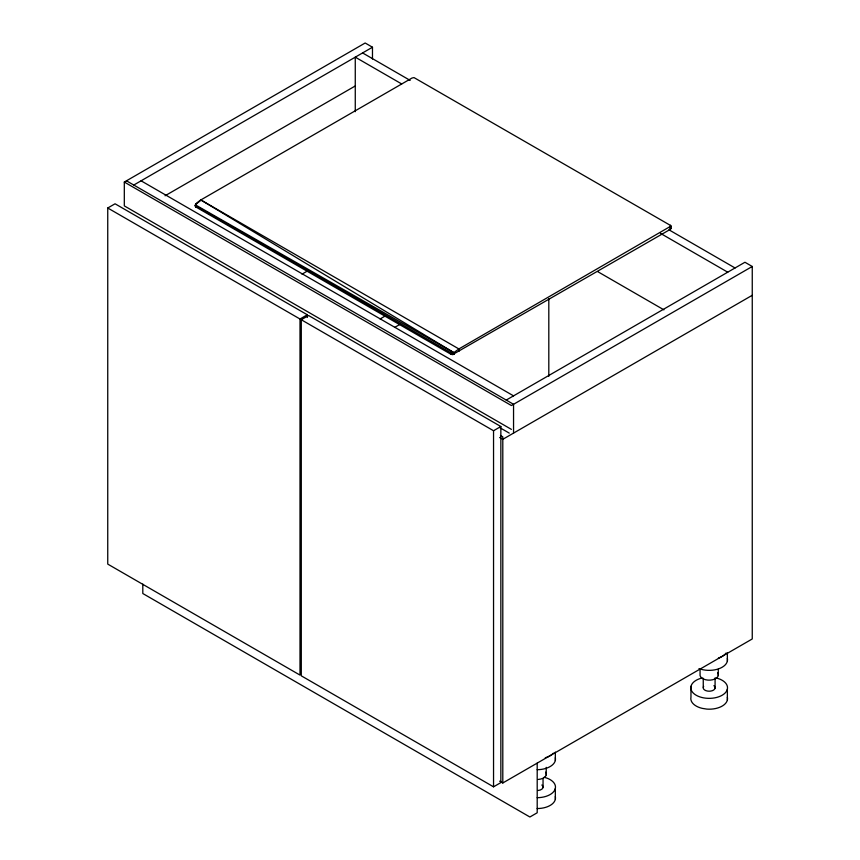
<?xml version="1.0" encoding="UTF-8"?>
<svg xmlns="http://www.w3.org/2000/svg" width="860" height="860" viewBox="0 0 860 860"><rect width="100%" height="100%" fill="white"/><g stroke="black" fill="none" stroke-linecap="round" stroke-linejoin="round"><path stroke-width="1.29" d="M454.188 354.137L454.188 352.815L195.435 204.863L195.435 206.292L195.779 204.153L200.831 199.95L412.048 78.013L414.025 77.604L670.682 225.546L670.8 228.642L670.101 229.48L452.736 354.535L450.748 354.137L196.134 207.131L195.435 204.863L200.831 199.95L458.896 348.945L670.8 226.158M195.553 206.594L195.553 205.561L196.134 207.131L195.435 204.863L196.144 206.131L452.209 353.471L452.736 354.535L452.736 353.417L458.896 348.945L458.896 351.428M195.435 206.292L195.446 205.228M196.144 206.131L195.79 206.884L195.79 205.873M451.188 354.341L451.199 353.331L452.736 353.417L453.263 354.471L453.747 353.094L453.757 354.341L453.263 353.288L451.683 354.471L451.199 353.331L450.748 354.137L450.758 353.137L451.188 354.341L451.683 353.438L451.683 354.471L452.736 353.417M195.435 205.992L195.779 204.153L200.831 199.95L454.188 352.815L452.736 354.535M511.399 429.377L124.313 205.895L124.313 182.051L365.167 43L372.477 47.225L372.477 59.007M133.773 185.04L372.477 47.225M107.747 208.002L300 319.006L300 675.089L107.747 564.096L107.747 208.002L115.057 203.788L307.31 314.781L307.31 317.469M165.055 195.779L355.094 86.064M302 274.147L307.794 270.803M300 319.006L307.31 314.781M301.29 319.748L308.6 315.523L500.853 426.517L500.853 782.611L493.543 786.825L301.29 675.831L301.29 319.748L493.543 430.742L500.853 426.517M380.066 318.963L384.7 316.286M394.686 327.413L400.481 324.059M506.239 400.072L744.943 262.257L752.253 266.482L752.253 638.958L502.799 782.976L499.66 781.17M752.253 266.482L511.399 405.533L124.313 182.051M752.253 295.292L502.799 439.31L499.66 437.503M362.587 52.933L410.156 80.399M668.908 229.792L735.042 267.976M401.685 83.947L355.266 57.158L355.266 111.692M660.437 233.339L727.732 272.19M597.775 271.663L663.92 309.847M141.083 180.815L513.549 395.858M126.463 180.815L513.549 404.297L513.549 433.096M499.95 427.732L509.249 433.096M500.466 435.483L502.799 436.826L502.799 782.976M670.445 227.75L670.8 228.341M195.553 205.561L195.79 206.884M196.123 203.831L196.134 205.153M195.779 204.153L195.79 205.4M453.263 353.288L453.263 354.471M727.366 652.751L727.366 661.179M727.366 689.172L727.366 700.008M718.272 669.274L718.272 675.562M715.079 677.895L715.079 688.226M703.254 678.271L703.254 687.301M700.062 669.123L700.062 674.154A9.18 5.3 0 0 0 710.338 680.109A9.18 5.3 0 0 0 717.649 672.842M690.967 686.345L690.967 697.18A18.35 10.599 0 0 0 702.201 708.361L706.823 709.102A18.296 10.567 0 0 0 727.366 697.245M670.682 225.546L670.682 228.943M670.445 225.266L670.445 229.233M670.101 226.997L670.101 229.48M555.334 752.081L555.334 760.509M555.334 788.502L555.334 799.338M548.809 298.667L548.809 376.304M546.229 767.346L546.229 774.892M543.047 778.515L543.047 787.545M537.199 763.11L537.199 812.775L529.889 817L142.803 593.518L142.803 584.123M493.543 430.742L493.543 786.825M713.897 685.667A5.966 3.44 0 0 1 713.563 690.096A5.966 3.44 0 0 1 705.952 690.666A5.966 3.44 0 0 1 703.663 686.441M716.154 677.959A18.35 10.599 0 0 1 723.755 694.192A18.35 10.599 0 0 1 694.633 694.235A18.35 10.599 0 0 1 702.104 677.981M727.366 658.416A18.35 10.599 0 0 1 718.842 668.768A18.35 10.599 0 0 1 698.986 668.586M726.109 653.009A18.35 10.599 0 0 1 718.369 658.104M541.865 784.997A5.966 3.44 0 0 1 537.919 790.501M544.122 777.289A18.35 10.599 0 0 1 555.141 789.125A18.35 10.599 0 0 1 537.178 797.682M545.616 772.162A9.18 5.3 0 0 1 538.349 779.429M555.334 757.735A18.35 10.599 0 0 1 537.178 769.689M555.323 796.564A18.296 10.567 0 0 1 537.178 808.55M553.399 753.166A18.35 10.599 0 0 1 545.272 757.757"/></g></svg>
